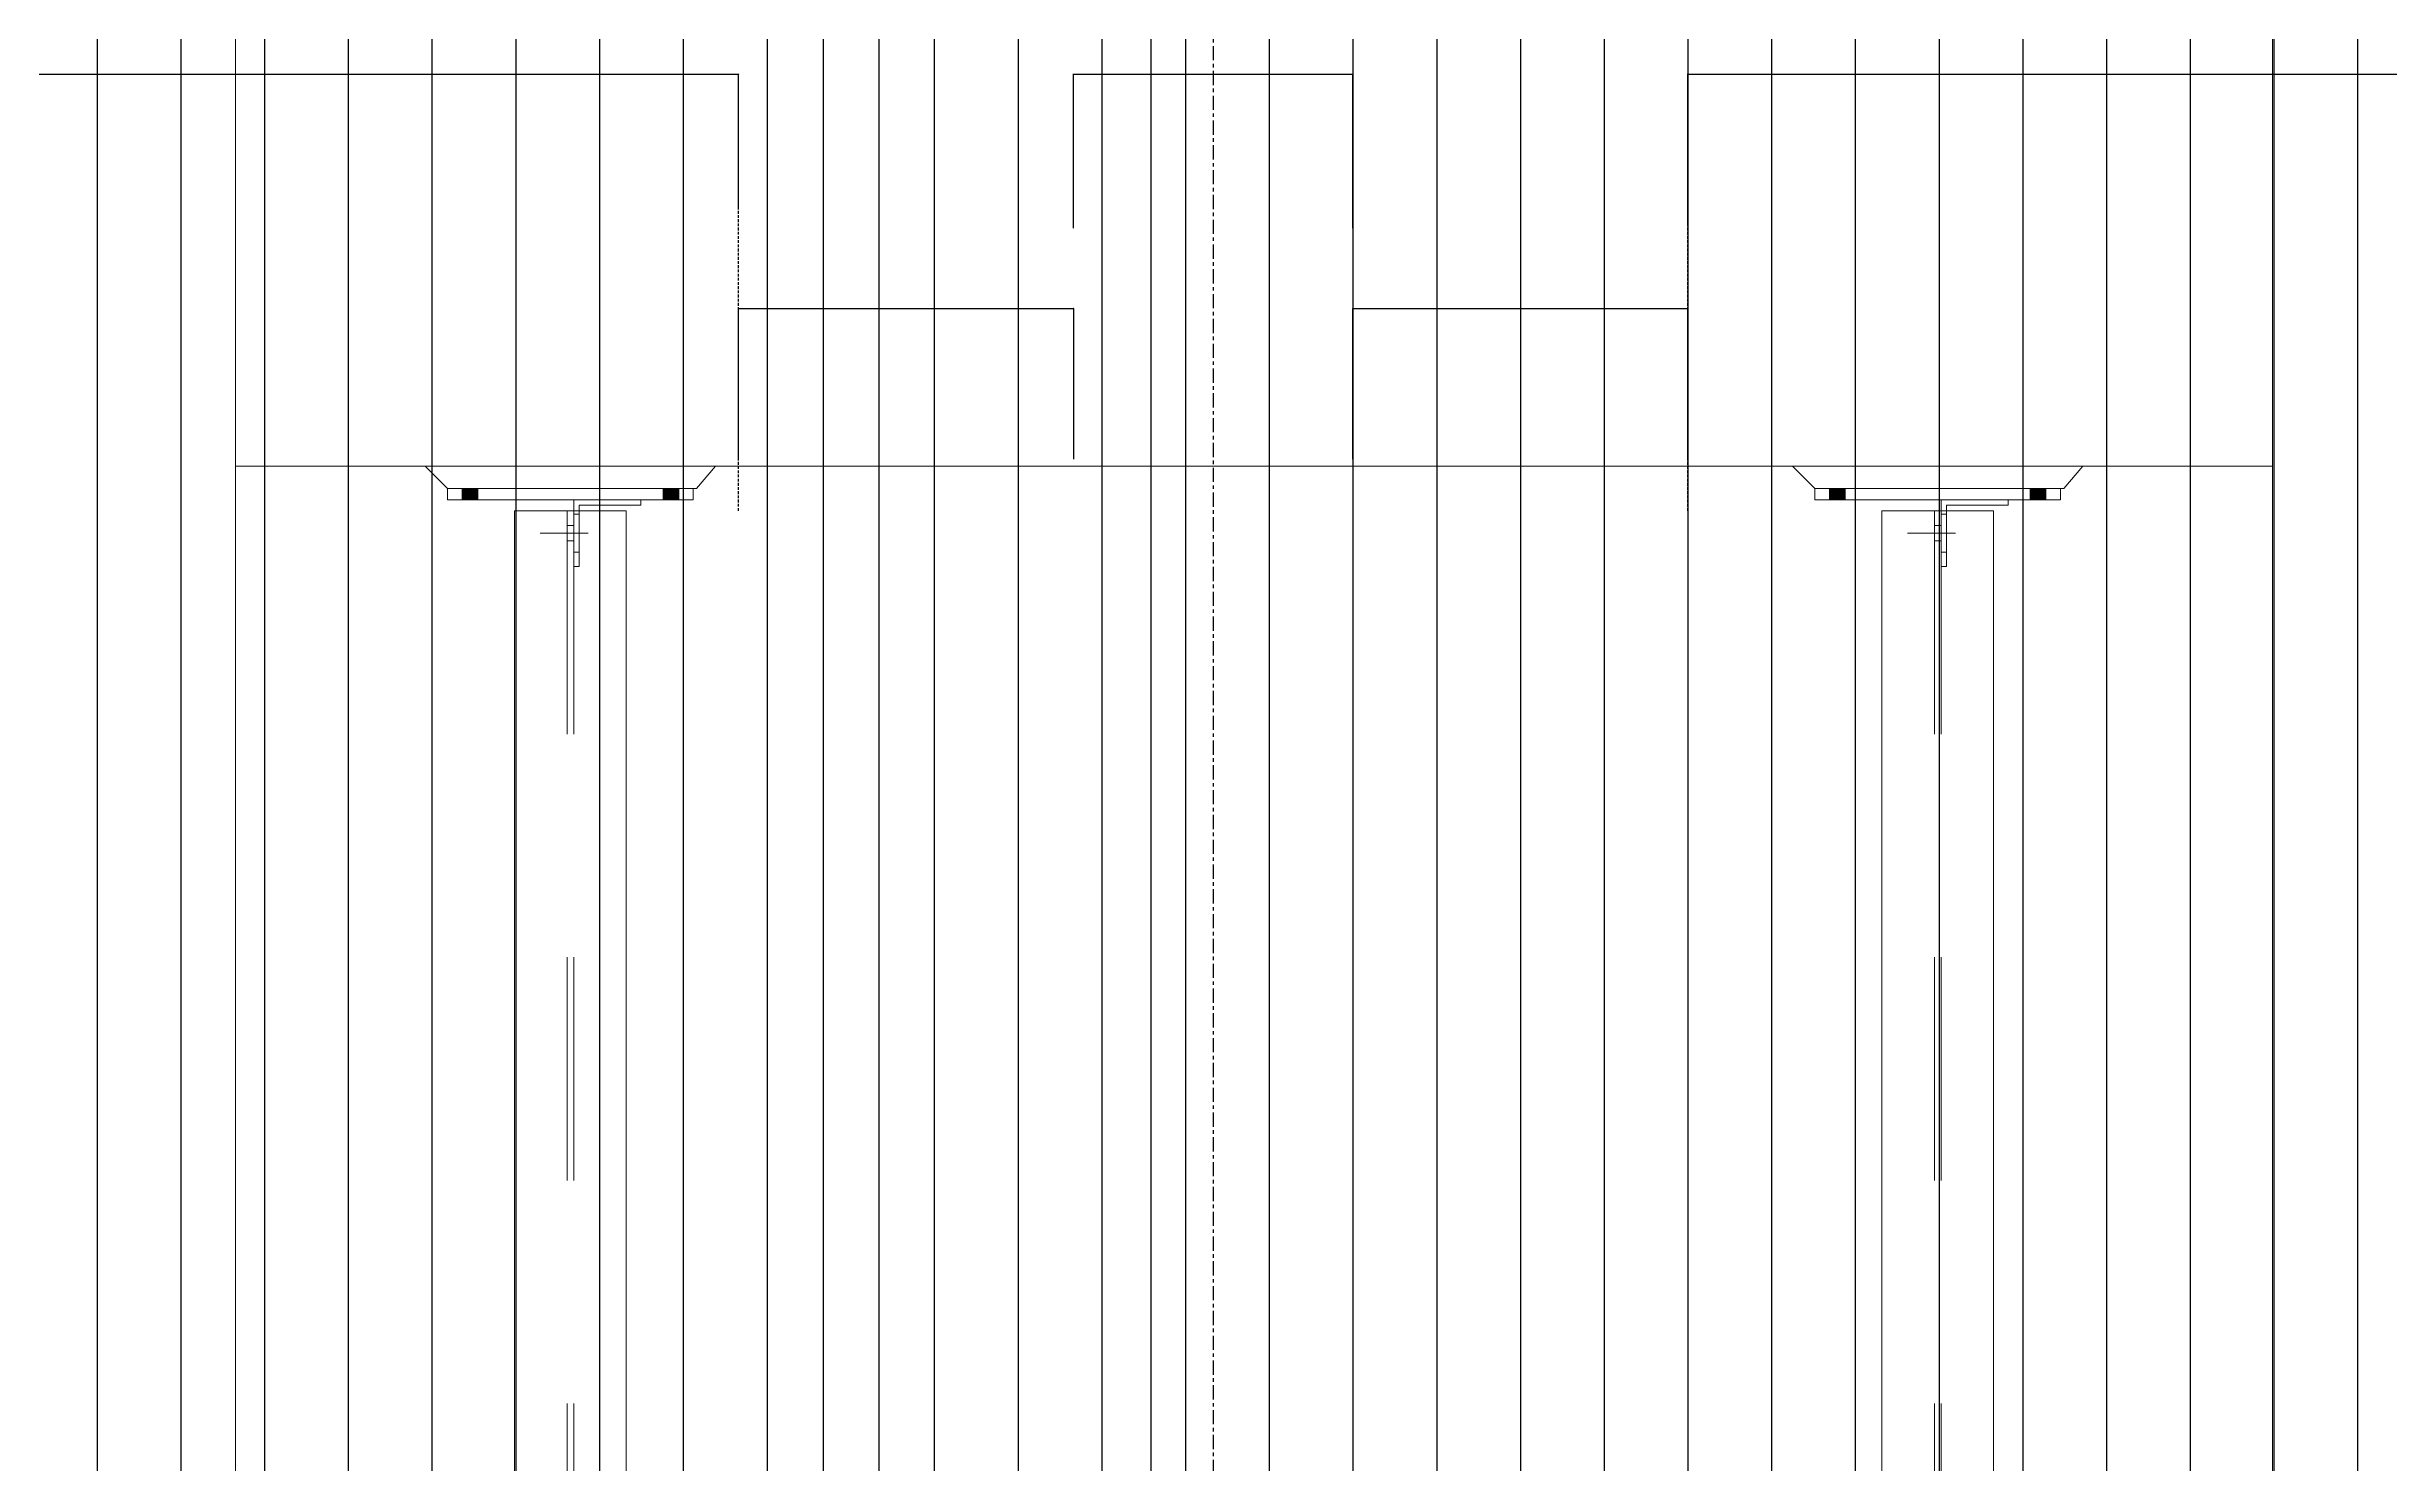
# Model space of a CAD drawing. Header units: millimetres. Extents: x 663313 to 1226001, y 1431724 to 1620898.
# Drawn here: x 1046013 to 1048111, y 1514852 to 1516121 of the extents above; entities that cross this region are included whole.
import ezdxf

# ---------------------------------------------------------------- set-up
doc = ezdxf.new("R2010")
doc.units = ezdxf.units.MM
for name, pattern in [('Grid Line', [22.225, 12.7, -3.175, 3.175, -3.175]), ('HIDDEN', [0.375, 0.25, -0.125]), ('XKITLINE00', [0]), ('XKITLINE02', [4, 2, -2])]:
    doc.linetypes.add(name, pattern=pattern)
doc.layers.add('000 - 0_HIDE_OBJ_FRAMING_DEF_SUB', color=7, linetype='Continuous', plot=False)
for name, color, linetype, lineweight in [('A-FLOR-E', 7, 'Continuous', 9), ('A-GENM', 7, 'Continuous', 9), ('Bolt', 7, 'Continuous', 0), ('Part', 7, 'Continuous', 0)]:
    doc.layers.add(name, color=color, linetype=linetype, lineweight=lineweight)
doc.styles.add('Arial', font='arial.ttf')
doc.dimstyles.new('Dim - 40 - End', dxfattribs={"dimscale": 0.04, "dimtxt": 3, "dimasz": 1, "dimexe": 0, "dimexo": 2.5, "dimgap": 1.5, "dimtad": 1, "dimdec": 0, "dimlfac": 1000, "dimzin": 1, "dimdsep": 46, "dimtxsty": 'Arial', "dimblk": 'END', "dimcen": 0.09, "dimclrd": 7, "dimclre": 7, "dimclrt": 7, "dimadec": 0, "dimazin": 0, "dimtfac": 1, "dimtdec": 0, "dimtix": 1, "dimtofl": 0, "dimtmove": 2, "dimatfit": 3, "dimfxl": 1, "dimtfill": 1, "dimtfillclr": 256, "dimtolj": 1, "dimtzin": 0, "dimarcsym": 0})

# ---------------------------------------------------------------- blocks, each defined once
blk = doc.blocks.new('END')
at = {"color": 7}
for p, q in [((2, 0), (-2, 0)), ((-1, -1), (1, 1)), ((0, 2), (0, -2))]:
    blk.add_line(p, q, dxfattribs=at)
blk = doc.blocks.new('*D5231')
at = {"layer": '000 - 0_HIDE_OBJ_FRAMING_DEF_SUB', "color": 7, "lineweight": -2, "transparency": 16777216}
for p, q in [((1044482.8, 1515977), (1044482.8, 1516096.4)), ((1044482.8, 1516096.4), (1046632.5, 1516096.4)), ((1046632.5, 1515977), (1046632.5, 1516096.4))]:
    blk.add_line(p, q, dxfattribs=at)
at = {"layer": 'Defpoints', "color": 7, "transparency": 16777216}
for p in [(1046632.5, 1516096.4), (1044482.8, 1515976.9), (1046632.5, 1515976.9)]:
    blk.add_point(p, dxfattribs=at)
at = {"layer": '000 - 0_HIDE_OBJ_FRAMING_DEF_SUB', "color": 7, "lineweight": -2, "transparency": 16777216, "xscale": 0.04, "yscale": 0.04, "zscale": 0.04, "rotation": 180}
blk.add_blockref('END', (1044482.8, 1516096.4), dxfattribs=at)
at = {"layer": '000 - 0_HIDE_OBJ_FRAMING_DEF_SUB', "color": 7, "lineweight": -2, "transparency": 16777216, "xscale": 0.04, "yscale": 0.04, "zscale": 0.04}
blk.add_blockref('END', (1046632.5, 1516096.4), dxfattribs=at)
at = {"layer": '000 - 0_HIDE_OBJ_FRAMING_DEF_SUB', "color": 7, "transparency": 16777216, "insert": (1045557.6, 1516096.5), "char_height": 0.12, "attachment_point": 5, "style": 'Arial', "bg_fill": 3, "box_fill_scale": 1.1, "bg_fill_color": 256, "bg_fill_true_color": 13158600, "bg_fill_transparency": 0}
blk.add_mtext('\\A1;2149738', dxfattribs=at)
blk = doc.blocks.new('*D5232')
at = {"layer": '000 - 0_HIDE_OBJ_FRAMING_DEF_SUB', "color": 7, "lineweight": -2, "transparency": 16777216}
for p, q in [((1046632.5, 1515751.2), (1046632.5, 1515886.3)), ((1046632.5, 1515886.3), (1046932.7, 1515886.3)), ((1046932.7, 1515751.2), (1046932.7, 1515886.3))]:
    blk.add_line(p, q, dxfattribs=at)
at = {"layer": 'Defpoints', "color": 7, "transparency": 16777216}
for p in [(1046932.7, 1515886.3), (1046632.5, 1515751.1), (1046932.7, 1515751.1)]:
    blk.add_point(p, dxfattribs=at)
at = {"layer": '000 - 0_HIDE_OBJ_FRAMING_DEF_SUB', "color": 7, "lineweight": -2, "transparency": 16777216, "xscale": 0.04, "yscale": 0.04, "zscale": 0.04, "rotation": 180}
blk.add_blockref('END', (1046632.5, 1515886.3), dxfattribs=at)
at = {"layer": '000 - 0_HIDE_OBJ_FRAMING_DEF_SUB', "color": 7, "lineweight": -2, "transparency": 16777216, "xscale": 0.04, "yscale": 0.04, "zscale": 0.04}
blk.add_blockref('END', (1046932.7, 1515886.3), dxfattribs=at)
at = {"layer": '000 - 0_HIDE_OBJ_FRAMING_DEF_SUB', "color": 7, "transparency": 16777216, "insert": (1046782.6, 1515886.4), "char_height": 0.12, "attachment_point": 5, "style": 'Arial', "bg_fill": 3, "box_fill_scale": 1.1, "bg_fill_color": 256, "bg_fill_true_color": 13158600, "bg_fill_transparency": 0}
blk.add_mtext('\\A1;300260', dxfattribs=at)
blk = doc.blocks.new('*D5233')
at = {"layer": '000 - 0_HIDE_OBJ_FRAMING_DEF_SUB', "color": 7, "lineweight": -2, "transparency": 16777216}
for p, q in [((1046932.5, 1515958.2), (1046932.5, 1516096.4)), ((1046932.5, 1516096.4), (1047182.7, 1516096.4)), ((1047182.7, 1515958.2), (1047182.7, 1516096.4))]:
    blk.add_line(p, q, dxfattribs=at)
at = {"layer": 'Defpoints', "color": 7, "transparency": 16777216}
for p in [(1047182.7, 1516096.4), (1046932.5, 1515958.1), (1047182.7, 1515958.1)]:
    blk.add_point(p, dxfattribs=at)
at = {"layer": '000 - 0_HIDE_OBJ_FRAMING_DEF_SUB', "color": 7, "lineweight": -2, "transparency": 16777216, "xscale": 0.04, "yscale": 0.04, "zscale": 0.04, "rotation": 180}
blk.add_blockref('END', (1046932.5, 1516096.4), dxfattribs=at)
at = {"layer": '000 - 0_HIDE_OBJ_FRAMING_DEF_SUB', "color": 7, "lineweight": -2, "transparency": 16777216, "xscale": 0.04, "yscale": 0.04, "zscale": 0.04}
blk.add_blockref('END', (1047182.7, 1516096.4), dxfattribs=at)
at = {"layer": '000 - 0_HIDE_OBJ_FRAMING_DEF_SUB', "color": 7, "transparency": 16777216, "insert": (1047057.6, 1516096.5), "char_height": 0.12, "attachment_point": 5, "style": 'Arial', "bg_fill": 3, "box_fill_scale": 1.1, "bg_fill_color": 256, "bg_fill_true_color": 13158600, "bg_fill_transparency": 0}
blk.add_mtext('\\A1;250260', dxfattribs=at)
blk = doc.blocks.new('*D5234')
at = {"layer": '000 - 0_HIDE_OBJ_FRAMING_DEF_SUB', "color": 7, "lineweight": -2, "transparency": 16777216}
for p, q in [((1047182.7, 1515751.2), (1047182.7, 1515886.3)), ((1047182.8, 1515886.3), (1047482.7, 1515886.3)), ((1047482.8, 1515751.2), (1047482.8, 1515886.3))]:
    blk.add_line(p, q, dxfattribs=at)
at = {"layer": 'Defpoints', "color": 7, "transparency": 16777216}
for p in [(1047482.8, 1515886.3), (1047182.7, 1515751.1), (1047482.8, 1515751.1)]:
    blk.add_point(p, dxfattribs=at)
at = {"layer": '000 - 0_HIDE_OBJ_FRAMING_DEF_SUB', "color": 7, "lineweight": -2, "transparency": 16777216, "xscale": 0.04, "yscale": 0.04, "zscale": 0.04, "rotation": 180}
blk.add_blockref('END', (1047182.7, 1515886.3), dxfattribs=at)
at = {"layer": '000 - 0_HIDE_OBJ_FRAMING_DEF_SUB', "color": 7, "lineweight": -2, "transparency": 16777216, "xscale": 0.04, "yscale": 0.04, "zscale": 0.04}
blk.add_blockref('END', (1047482.8, 1515886.3), dxfattribs=at)
at = {"layer": '000 - 0_HIDE_OBJ_FRAMING_DEF_SUB', "color": 7, "transparency": 16777216, "insert": (1047332.8, 1515886.4), "char_height": 0.12, "attachment_point": 5, "style": 'Arial', "bg_fill": 3, "box_fill_scale": 1.1, "bg_fill_color": 256, "bg_fill_true_color": 13158600, "bg_fill_transparency": 0}
blk.add_mtext('\\A1;300002', dxfattribs=at)
blk = doc.blocks.new('*D5235')
at = {"layer": '000 - 0_HIDE_OBJ_FRAMING_DEF_SUB', "color": 7, "lineweight": -2, "transparency": 16777216}
for p, q in [((1047482.8, 1515961.6), (1047482.8, 1516096.4)), ((1047482.8, 1516096.4), (1049632.7, 1516096.4)), ((1049632.8, 1515961.6), (1049632.8, 1516096.4))]:
    blk.add_line(p, q, dxfattribs=at)
at = {"layer": 'Defpoints', "color": 7, "transparency": 16777216}
for p in [(1049632.8, 1516096.4), (1047482.8, 1515961.5), (1049632.8, 1515961.5)]:
    blk.add_point(p, dxfattribs=at)
at = {"layer": '000 - 0_HIDE_OBJ_FRAMING_DEF_SUB', "color": 7, "lineweight": -2, "transparency": 16777216, "xscale": 0.04, "yscale": 0.04, "zscale": 0.04, "rotation": 180}
blk.add_blockref('END', (1047482.8, 1516096.4), dxfattribs=at)
at = {"layer": '000 - 0_HIDE_OBJ_FRAMING_DEF_SUB', "color": 7, "lineweight": -2, "transparency": 16777216, "xscale": 0.04, "yscale": 0.04, "zscale": 0.04}
blk.add_blockref('END', (1049632.8, 1516096.4), dxfattribs=at)
at = {"layer": '000 - 0_HIDE_OBJ_FRAMING_DEF_SUB', "color": 7, "transparency": 16777216, "insert": (1048557.8, 1516096.5), "char_height": 0.12, "attachment_point": 5, "style": 'Arial', "bg_fill": 3, "box_fill_scale": 1.1, "bg_fill_color": 256, "bg_fill_true_color": 13158600, "bg_fill_transparency": 0}
blk.add_mtext('\\A1;2150000', dxfattribs=at)
blk = doc.blocks.new('*A28393258')
at = {"layer": 'Part', "color": 7, "linetype": 'XKITLINE00', "lineweight": 0}
for p, q in [((285.979566, 90.984542), (285.979566, 103.584542)), ((285.979566, 103.584542), (286.979566, 103.584542)), ((286.979566, 103.584542), (286.979566, 90.984542)), ((285.979566, 90.274542), (285.979566, 86.484542)), ((286.979566, 90.274542), (286.979566, 86.484542)), ((285.979566, 86.484542), (286.979566, 86.484542))]:
    blk.add_line(p, q, dxfattribs=at)
at = {"layer": 'Part', "color": 7, "linetype": 'XKITLINE02', "lineweight": 0}
for p, q in [((286.449566, 103.584542), (286.449566, 86.484542)), ((286.509566, 103.584542), (286.509566, 86.484542)), ((285.979566, 90.984542), (285.979566, 90.274542)), ((286.979566, 90.984542), (286.979566, 90.274542))]:
    blk.add_line(p, q, dxfattribs=at)
blk = doc.blocks.new('*A28433260')
at = {"layer": 'Part', "color": 7, "linetype": 'XKITLINE00', "lineweight": 0}
for p, q in [((311.728114, 90.984542), (311.728114, 103.584542)), ((311.728114, 103.584542), (312.728114, 103.584542)), ((312.728114, 103.584542), (312.728114, 90.984542)), ((311.728114, 90.274542), (311.728114, 86.484542)), ((312.728114, 90.274542), (312.728114, 86.484542)), ((311.728114, 86.484542), (312.728114, 86.484542))]:
    blk.add_line(p, q, dxfattribs=at)
at = {"layer": 'Part', "color": 7, "linetype": 'XKITLINE02', "lineweight": 0}
for p, q in [((312.198114, 103.584542), (312.198114, 86.484542)), ((312.258114, 103.584542), (312.258114, 86.484542)), ((311.728114, 90.984542), (311.728114, 90.274542)), ((312.728114, 90.984542), (312.728114, 90.274542))]:
    blk.add_line(p, q, dxfattribs=at)
blk = doc.blocks.new('*A29933306')
at = {"layer": 'Part', "color": 7, "linetype": 'XKITLINE00', "lineweight": 0}
for p, q in [((285.379566, 103.684542), (285.379566, 103.784542)), ((285.379566, 103.784542), (287.579566, 103.784542)), ((285.379566, 103.684542), (287.579566, 103.684542)), ((287.579566, 103.784542), (287.579566, 103.684542))]:
    blk.add_line(p, q, dxfattribs=at)
blk = doc.blocks.new('*A29943307')
at = {"layer": 'Part', "color": 7, "linetype": 'XKITLINE00', "lineweight": 0}
for p, q in [((287.779566, 103.984542), (285.179566, 103.984542)), ((285.179566, 103.984542), (285.379566, 103.784542)), ((287.779566, 103.984542), (287.609566, 103.784542)), ((285.379566, 103.784542), (287.609566, 103.784542))]:
    blk.add_line(p, q, dxfattribs=at)
blk = doc.blocks.new('*A29953308')
at = {"layer": 'Part', "color": 7, "linetype": 'XKITLINE00', "lineweight": 0}
for p, q in [((286.509566, 103.684542), (286.509566, 103.584542)), ((287.109566, 103.684542), (287.109566, 103.634542)), ((287.109566, 103.634542), (286.559566, 103.634542)), ((286.559566, 103.634542), (286.559566, 103.584542))]:
    blk.add_line(p, q, dxfattribs=at)
at = {"layer": 'Part', "color": 7, "linetype": 'XKITLINE02', "lineweight": 0}
for p, q in [((286.509566, 103.684542), (287.109566, 103.684542)), ((286.509566, 103.584542), (286.509566, 103.084542)), ((286.559566, 103.584542), (286.559566, 103.084542)), ((286.509566, 103.084542), (286.559566, 103.084542))]:
    blk.add_line(p, q, dxfattribs=at)
blk = doc.blocks.new('*A29963309')
at = {"layer": 'Bolt', "color": 7, "linetype": 'XKITLINE02', "lineweight": 0}
for p, q in [((286.509566, 103.454542), (286.449566, 103.454542)), ((286.559566, 103.554542), (286.509566, 103.554542)), ((286.638766, 103.384542), (286.209566, 103.384542)), ((286.509566, 103.314542), (286.449566, 103.314542)), ((286.559566, 103.214542), (286.509566, 103.214542))]:
    blk.add_line(p, q, dxfattribs=at)
blk = doc.blocks.new('*A29973310')
at = {"layer": 'Bolt'}
for points in [[(285.65, 103.785), (285.65, 103.685), (285.51, 103.685), (285.51, 103.785)], [(287.45, 103.785), (287.45, 103.685), (287.31, 103.685), (287.31, 103.785)]]:
    blk.add_hatch(color=7, dxfattribs=at).paths.add_polyline_path(points, flags=17)
at = {"layer": 'Bolt', "color": 7, "linetype": 'XKITLINE00', "lineweight": 0}
for p, q in [((285.51, 103.685), (285.51, 103.785)), ((285.58, 103.685), (285.58, 103.785)), ((285.65, 103.685), (285.65, 103.785)), ((287.31, 103.685), (287.31, 103.785)), ((287.38, 103.685), (287.38, 103.785)), ((287.45, 103.685), (287.45, 103.785))]:
    blk.add_line(p, q, dxfattribs=at)
blk = doc.blocks.new('*A30613352')
at = {"layer": 'Bolt'}
for points in [[(311.398, 103.785), (311.398, 103.685), (311.258, 103.685), (311.258, 103.785)], [(313.198, 103.785), (313.198, 103.685), (313.058, 103.685), (313.058, 103.785)]]:
    blk.add_hatch(color=7, dxfattribs=at).paths.add_polyline_path(points, flags=17)
at = {"layer": 'Bolt', "color": 7, "linetype": 'XKITLINE00', "lineweight": 0}
for p, q in [((311.258, 103.685), (311.258, 103.785)), ((311.328, 103.685), (311.328, 103.785)), ((311.398, 103.685), (311.398, 103.785)), ((313.058, 103.685), (313.058, 103.785)), ((313.128, 103.685), (313.128, 103.785)), ((313.198, 103.685), (313.198, 103.785))]:
    blk.add_line(p, q, dxfattribs=at)
blk = doc.blocks.new('*A30623353')
at = {"layer": 'Bolt', "color": 7, "linetype": 'XKITLINE02', "lineweight": 0}
for p, q in [((312.258114, 103.454542), (312.198114, 103.454542)), ((312.308114, 103.554542), (312.258114, 103.554542)), ((312.387314, 103.384542), (311.958114, 103.384542)), ((312.258114, 103.314542), (312.198114, 103.314542)), ((312.308114, 103.214542), (312.258114, 103.214542))]:
    blk.add_line(p, q, dxfattribs=at)
blk = doc.blocks.new('*A30633354')
at = {"layer": 'Part', "color": 7, "linetype": 'XKITLINE00', "lineweight": 0}
for p, q in [((312.258114, 103.684542), (312.258114, 103.584542)), ((312.858114, 103.684542), (312.858114, 103.634542)), ((312.858114, 103.634542), (312.308114, 103.634542)), ((312.308114, 103.634542), (312.308114, 103.584542))]:
    blk.add_line(p, q, dxfattribs=at)
at = {"layer": 'Part', "color": 7, "linetype": 'XKITLINE02', "lineweight": 0}
for p, q in [((312.258114, 103.684542), (312.858114, 103.684542)), ((312.258114, 103.584542), (312.258114, 103.084542)), ((312.308114, 103.584542), (312.308114, 103.084542)), ((312.258114, 103.084542), (312.308114, 103.084542))]:
    blk.add_line(p, q, dxfattribs=at)
blk = doc.blocks.new('*A30643355')
at = {"layer": 'Part', "color": 7, "linetype": 'XKITLINE00', "lineweight": 0}
for p, q in [((313.528114, 103.984542), (310.928114, 103.984542)), ((310.928114, 103.984542), (311.128114, 103.784542)), ((313.528114, 103.984542), (313.358114, 103.784542)), ((311.128114, 103.784542), (313.358114, 103.784542))]:
    blk.add_line(p, q, dxfattribs=at)
blk = doc.blocks.new('*A30653356')
at = {"layer": 'Part', "color": 7, "linetype": 'XKITLINE00', "lineweight": 0}
for p, q in [((311.128114, 103.684542), (311.128114, 103.784542)), ((311.128114, 103.784542), (313.328114, 103.784542)), ((311.128114, 103.684542), (313.328114, 103.684542)), ((313.328114, 103.784542), (313.328114, 103.684542))]:
    blk.add_line(p, q, dxfattribs=at)
blk = doc.blocks.new('GM_Louver Grill Vertical Z1 - Z Profile-V256-ENT 4 ELE-2 sheet')
at = {"layer": '000 - 0_HIDE_OBJ_FRAMING_DEF_SUB', "color": 7}
blk.add_line((-142238.2, 105670), (-142238.2, 110050), dxfattribs=at)
blk = doc.blocks.new('5')
at = {"layer": '000 - 0_HIDE_OBJ_FRAMING_DEF_SUB', "color": 7}
for p, q in [((1851226.1, 110050), (1851226.1, 105670)), ((1851326.1, 110050), (1851326.1, 105670))]:
    blk.add_line(p, q, dxfattribs=at)
for points in [[(1849776.1, 110050), (1851276.1, 110050), (1851276.1, 105670), (1849776.1, 105670)], [(1852776.1, 110050), (1851276.1, 110050), (1851276.1, 105670), (1852776.1, 105670)]]:
    blk.add_lwpolyline(points, close=True, dxfattribs=at)
at = {"layer": 'A-GENM', "color": 7}
for p in [(1992864.3, 0), (1992939.3, 0), (1993014.3, 0), (1993089.3, 0), (1993164.3, 0), (1993239.3, 0), (1993314.3, 0), (1993389.3, 0), (1993614.3, 0), (1993689.3, 0), (1993764.3, 0), (1993839.3, 0), (1993914.3, 0), (1993989.3, 0), (1994064.3, 0), (1994139.3, 0), (1994214.3, 0), (1994289.3, 0), (1994364.3, 0), (1994439.3, 0), (1994514.3, 0), (1994589.3, 0), (1994664.3, 0), (1994739.3, 0), (1994814.3, 0), (1994889.3, 0)]:
    blk.add_blockref('GM_Louver Grill Vertical Z1 - Z Profile-V256-ENT 4 ELE-2 sheet', p, dxfattribs=at)
blk = doc.blocks.new('A$Cc1931124')
at = {"layer": '000 - 0_HIDE_OBJ_FRAMING_DEF_SUB', "color": 7, "linetype": 'Grid Line'}
blk.add_line((15.0543, 10.5808), (15.0543, -2.1514), dxfattribs=at)
at = {"layer": 'A-FLOR-E', "color": 7, "linetype": 'HIDDEN', "ltscale": 20}
for points in [[(14.2343, 0), (14.2343, 3.5), (13.8343, 3.5), (13.8343, 0)], [(16.4591, 0), (16.4591, 3.5), (16.0591, 3.5), (16.0591, 0)], [(16.0591, 1.79), (14.2343, 1.79)]]:
    blk.add_lwpolyline(points, dxfattribs=at)
at = {"color": 7, "lineweight": 0, "xscale": 0.1, "yscale": 0.1, "zscale": 0.1}
for name, p in [('*A29943307', (-14.1137, -8.6085)), ('*A30643355', (-15.4637, -8.6085)), ('*A29933306', (-14.1137, -8.6085)), ('*A29973310', (-14.1137, -8.6085)), ('*A30653356', (-15.4637, -8.6085)), ('*A30613352', (-15.4637, -8.6085)), ('*A28393258', (-14.1137, -8.6085)), ('*A29963309', (-14.1137, -8.6085)), ('*A29953308', (-14.1137, -8.6085)), ('*A28433260', (-15.4637, -8.6085)), ('*A30623353', (-15.4637, -8.6085)), ('*A30633354', (-15.4637, -8.6085))]:
    blk.add_blockref(name, p, dxfattribs=at)
at = {"layer": '000 - 0_HIDE_OBJ_FRAMING_DEF_SUB', "color": 7, "xscale": 0.001, "yscale": 0.001, "zscale": 0.001}
blk.add_blockref('5', (-1836.5155, -106.35), dxfattribs=at)

msp = doc.modelspace()

# ---------------------------------------------------------------- linework, layer by layer
at = {"layer": '000 - 0_HIDE_OBJ_FRAMING_DEF_SUB', "color": 7, "linetype": 'Grid Line'}
msp.add_line((1047057.7487, 1518210.573), (1047057.7487, 1509845.0011), dxfattribs=at)
at = {"layer": '000 - 0_HIDE_OBJ_FRAMING_DEF_SUB', "color": 7, "linetype": 'HIDDEN', "ltscale": 10}
for p, q in [((1046632.4903, 1515705.0011), (1046632.4903, 1516064.4981)), ((1047482.7522, 1515705.0011), (1047482.7522, 1516064.4981))]:
    msp.add_line(p, q, dxfattribs=at)

# ---------------------------------------------------------------- next in the draw order: dimensions: what is measured, and where the dimension line sits
at = {"layer": '000 - 0_HIDE_OBJ_FRAMING_DEF_SUB', "color": 7}
for base, p1, p2, picture, middle in [((1046632.4903, 1516096.3986), (1044482.7522, 1515976.8561), (1046632.4903, 1515976.8561), '*D5231', (1045557.6212, 1516096.5199)), ((1047182.7499, 1516096.3986), (1046932.4903, 1515958.1268), (1047182.7499, 1515958.127), '*D5233', (1047057.6201, 1516096.5199)), ((1049632.7522, 1516096.3986), (1047482.7522, 1515961.4593), (1049632.7522, 1515961.4593), '*D5235', (1048557.7522, 1516096.5199)), ((1046932.7499, 1515886.2954), (1046632.4903, 1515751.0577), (1046932.7499, 1515751.0579), '*D5232', (1046782.6201, 1515886.4167)), ((1047482.7522, 1515886.2954), (1047182.7499, 1515751.0955), (1047482.7522, 1515751.0955), '*D5234', (1047332.751, 1515886.4167))]:
    dim = msp.add_linear_dim(base=base, p1=p1, p2=p2, dimstyle='Dim - 40 - End', override={"dimclrd": 7, "dimclre": 7, "dimclrt": 7}, dxfattribs=at)
    dim.commit()
    dim.dimension.update_dxf_attribs({"geometry": picture, "text_midpoint": middle})

# ---------------------------------------------------------------- next in the draw order: block references
at = {"color": 7, "xscale": 1000, "yscale": 1000, "zscale": 1000}
msp.add_blockref('A$Cc1931124', (1031947.568, 1513955.0011), dxfattribs=at)

doc.saveas('drawing.dxf')
